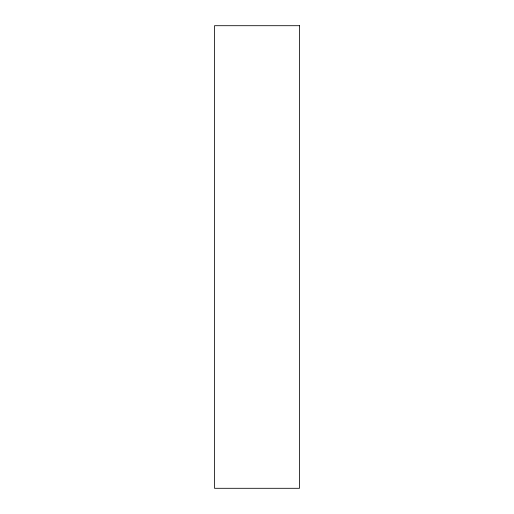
<?xml version="1.0" encoding="UTF-8"?>
<svg xmlns="http://www.w3.org/2000/svg" width="514" height="514" viewBox="0 0 514 514"><rect width="100%" height="100%" fill="white"/><g stroke="black" fill="none" stroke-linecap="round" stroke-linejoin="round"><path stroke-width="0.77" d="M299.482 25.7L214.518 25.7L214.518 488.3L299.482 488.3L299.482 25.7"/></g></svg>
